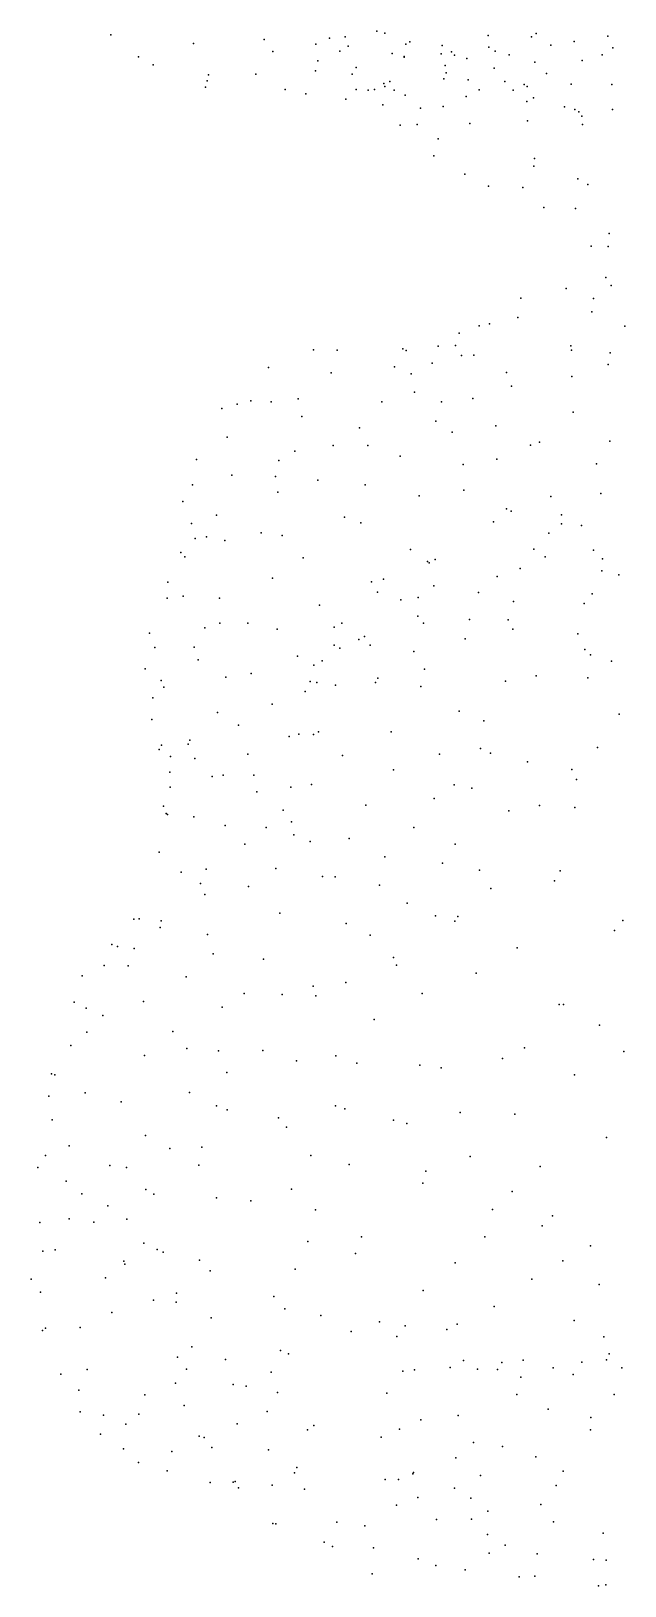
# Model space of a CAD drawing. Header units: metres. Extents: x -25 to 25, y -27.7 to 27.8.
# Drawn here: x 10.79 to 13.44, y -27.75 to -20.81 of the extents above; entities that cross this region are included whole.
import ezdxf

# ---------------------------------------------------------------- set-up
doc = ezdxf.new("R2010")
doc.units = ezdxf.units.M

msp = doc.modelspace()

# ---------------------------------------------------------------- linework, layer by layer
for p in [(11.1496, -20.8282, 0.6266), (11.5185, -20.8656, -0.0899), (11.8328, -20.8478, -5.551), (12.0631, -20.8699, -4.9562), (12.1242, -20.842, -0.9846), (12.1947, -20.8371, -4.7841), (12.3349, -20.8109, -3.7049), (12.3706, -20.8198, 1.107), (12.4653, -20.869, -4.3847), (12.482, -20.8595, -1.0832), (12.6263, -20.8752, -4.5558), (12.8326, -20.8308, -1.0396), (13.0248, -20.8368, -4.5547), (13.0459, -20.8222, -5.0932), (13.1111, -20.8738, -7.1697), (13.2152, -20.8568, 0.5234), (13.3651, -20.8332, -5.1433), (11.2721, -20.9251, 0.1621), (11.8722, -20.9023, -5.2936), (12.0721, -20.9442, -0.6946), (12.1709, -20.9009, -5.9285), (12.207, -20.8788, -6.4343), (12.4042, -20.9106, -3.946), (12.4569, -20.924, -4.1533), (12.4573, -20.9275, -4.874), (12.6225, -20.912, 0.9305), (12.6681, -20.9031, -4.9108), (12.6812, -20.918, -3.3608), (12.737, -20.9328, -7.0774), (12.835, -20.8832, -2.8998), (12.8639, -20.8997, -5.1684), (12.9258, -20.9165, 0.7342), (13.2514, -20.942, -2.5879), (13.3402, -20.9165, -4.1585), (13.3874, -20.8852, -0.8452), (11.338, -20.9607, 0.6451), (11.5849, -21.0064, 0.7388), (11.7954, -21.0036, 0.8198), (12.0622, -20.9886, -0.3581), (12.2254, -21.0028, -5.1422), (12.2436, -20.9737, -5.739), (12.6409, -20.9649, -4.2831), (12.6449, -20.9972, -0.8507), (12.8594, -20.9767, -0.7903), (13.0405, -20.9496, -4.2977), (13.0927, -21.0004, -0.6207), (11.5721, -21.0611, 0.4334), (11.5797, -21.0328, 0.1562), (11.9268, -21.0717, 0.6165), (12.2441, -21.072, -0.2088), (12.297, -21.074, -6.3034), (12.3252, -21.0708, -6.0794), (12.3666, -21.0452, -5.5791), (12.3706, -21.0581, -6.6618), (12.3931, -21.0354, -5.3455), (12.4126, -21.0742, -0.5184), (12.6344, -21.0234, 0.7441), (12.7426, -21.0285, -3.6194), (12.7917, -21.0731, -0.3944), (12.9062, -21.0361, -5.4356), (12.9428, -21.0743, -3.8429), (12.9923, -21.0487, 0.267), (13.0054, -21.0576, -0.2944), (13.2014, -21.0475, -0.151), (13.3828, -21.0497, -3.8946), (12.0191, -21.0902, 0.183), (12.1976, -21.1151, 0.509), (12.3623, -21.1402, 0.0301), (12.4619, -21.0972, -0.2663), (12.631, -21.1471, 0.1291), (12.7343, -21.1023, -0.1364), (13.0047, -21.1245, -3.2602), (13.0343, -21.1082, -3.0264), (13.173, -21.1491, -5.5324), (12.5301, -21.1546, 0.3296), (13.0075, -21.2108, -7.0288), (13.2191, -21.1608, -3.5997), (13.2362, -21.1703, -7.1557), (13.2497, -21.1904, -2.9229), (13.3861, -21.1605, -5.5396), (12.4396, -21.2306, -6.1978), (12.5153, -21.2276, -6.639), (12.6086, -21.2916, -5.8908), (12.7507, -21.2238, -5.6638), (13.2525, -21.2279, -3.3486), (12.5891, -21.3669, -6.4283), (13.0361, -21.4135, -6.875), (13.0385, -21.3789, -5.7567), (12.7274, -21.4492, -6.1261), (13.2316, -21.4702, -7.0346), (13.2765, -21.495, -5.9214), (12.834, -21.5031, -6.3689), (12.9865, -21.5089, -6.0279), (13.08, -21.598, -6.5061), (13.2219, -21.602, -6.1565), (13.2912, -21.7702, -6.6924), (13.3669, -21.7723, -7.1092), (13.372, -21.714, -6.2786), (13.3573, -21.9101, -3.3553), (13.1802, -21.9587, -3.2491), (13.3807, -21.945, -3.5625), (12.977, -22.0016, -3.3541), (13.3016, -22.0038, -2.9384), (12.8386, -22.117, -3.6738), (12.9648, -22.0889, -2.9867), (13.2936, -22.0627, -3.8582), (12.702, -22.1584, -3.3644), (12.7922, -22.1263, -3.1359), (13.4417, -22.127, -4.061), (12.0529, -22.2327, -4.5417), (12.1591, -22.2341, -4.1582), (12.4517, -22.2281, -4.1467), (12.4671, -22.2353, -4.5188), (12.6093, -22.216, -3.5896), (12.6861, -22.2127, -3.7995), (12.7133, -22.2579, -2.9664), (12.7681, -22.2559, -4.1983), (13.2003, -22.2152, -2.6736), (13.2032, -22.2343, -4.1439), (13.3763, -22.2457, -4.3952), (11.8524, -22.3122, -4.4055), (12.4147, -22.3082, -3.6287), (12.5822, -22.2927, -4.7066), (13.3667, -22.2978, -2.5698), (12.1313, -22.3354, -4.8887), (12.4883, -22.3396, -3.3468), (12.9141, -22.3345, -2.6647), (12.9361, -22.3948, -4.7979), (13.2053, -22.3512, -4.4599), (11.7734, -22.4601, -4.0226), (11.864, -22.4653, -4.9074), (11.9847, -22.4507, -3.7296), (12.3575, -22.4639, -5.1293), (12.5035, -22.4219, -3.0453), (12.6246, -22.4645, -2.7958), (12.7643, -22.4498, -5.0856), (11.6443, -22.4938, -4.4696), (11.7124, -22.4751, -4.721), (12.0008, -22.5303, -5.0912), (13.2107, -22.5101, -5.1), (12.259, -22.5813, -5.279), (12.5984, -22.5503, -5.3016), (12.6715, -22.5996, -2.6399), (12.8661, -22.5713, -5.2978), (11.6678, -22.6223, -3.8914), (12.1413, -22.6587, -5.4455), (12.2961, -22.6587, -5.6745), (13.0206, -22.6583, -2.4555), (13.0614, -22.6448, -5.4046), (13.3742, -22.6399, -5.3543), (11.5318, -22.7219, -4.1986), (11.8984, -22.7261, -3.5036), (11.9698, -22.685, -5.3061), (12.4396, -22.7063, -2.8959), (12.7198, -22.744, -5.7733), (12.8705, -22.7208, -5.6067), (13.3151, -22.7418, -5.5349), (11.6888, -22.7925, -5.0526), (11.8839, -22.7984, -5.6775), (12.0727, -22.8148, -3.3351), (11.5143, -22.8351, -4.6564), (11.8942, -22.868, -6.013), (12.2834, -22.8354, -6.1934), (12.5246, -22.8834, -6.2036), (12.7238, -22.8594, -6.0288), (13.1117, -22.8868, -2.4384), (13.334, -22.8729, -5.7283), (11.4703, -22.9093, -4.3961), (12.9137, -22.9417, -2.4844), (12.9346, -22.9527, -5.988), (11.5095, -23.0071, -4.0138), (11.6199, -22.9702, -5.3259), (12.1914, -22.9786, -3.2182), (12.2635, -23.0046, -6.3647), (12.8556, -23.0005, -8.0278), (13.1584, -23.0093, -5.953), (13.1591, -22.969, -7.6971), (13.2488, -23.017, -8.0091), (11.5257, -23.0737, -5.4923), (11.5759, -23.0672, -5.8361), (11.6581, -23.0832, -6.0353), (11.8195, -23.0494, -6.1803), (11.9131, -23.0602, -3.3934), (13.1027, -23.0505, -7.43), (11.4617, -23.1366, -4.4177), (11.4795, -23.1567, -5.0633), (12.0069, -23.1605, -6.4089), (12.485, -23.1236, -7.8508), (13.0352, -23.1222, -2.5096), (13.0865, -23.1562, -8.3157), (13.3018, -23.1259, -8.2138), (12.5608, -23.177, -2.8439), (12.5685, -23.183, -6.4427), (12.5958, -23.1674, -8.1878), (12.9741, -23.2085, -6.2482), (13.3389, -23.2188, -6.0906), (13.3419, -23.1646, -2.5067), (11.4042, -23.2685, -5.7456), (11.8708, -23.2506, -3.4724), (12.3122, -23.2682, -7.775), (12.3651, -23.2559, -8.0054), (12.5897, -23.2849, -7.1968), (12.8715, -23.2438, -7.1638), (13.4142, -23.2365, -7.3064), (11.4, -23.3404, -4.9807), (11.4718, -23.3315, -4.5173), (11.6347, -23.3397, -6.2746), (12.08, -23.3712, -3.3995), (12.3384, -23.3131, -6.5706), (12.4419, -23.3485, -8.2424), (12.5192, -23.3373, -3.0313), (12.7885, -23.3157, -8.455), (12.9457, -23.3556, -6.4481), (13.2603, -23.3638, -6.2625), (13.2953, -23.3214, -8.4279), (12.5188, -23.42, -7.04), (12.7495, -23.4349, -6.8842), (12.9216, -23.4372, -8.5714), (11.3212, -23.496, -5.7374), (11.5682, -23.4728, -4.2026), (11.6349, -23.4523, -3.9959), (11.7601, -23.4523, -3.7567), (11.8911, -23.4781, -6.5953), (12.1452, -23.4698, -6.7076), (12.1801, -23.4513, -7.7443), (12.2802, -23.5111, -7.0432), (12.5443, -23.4517, -8.4296), (12.9417, -23.4788, -6.7677), (13.2319, -23.4998, -8.5957), (11.3451, -23.5612, -5.0351), (11.5216, -23.5586, -4.4456), (12.146, -23.5496, -7.4162), (12.17, -23.5641, -7.9803), (12.2554, -23.5249, -8.1688), (12.3056, -23.5507, -3.403), (12.5003, -23.5781, -3.2701), (12.7289, -23.5215, -3.0001), (13.2631, -23.5696, -2.7987), (11.5386, -23.6156, -6.3244), (11.9823, -23.5984, -6.846), (12.055, -23.6398, -7.1132), (12.0925, -23.6204, -3.6307), (13.2888, -23.593, -6.6167), (13.3813, -23.6208, -6.8133), (11.3028, -23.6551, -5.3621), (11.3733, -23.7073, -6.0966), (11.6619, -23.6927, -6.592), (11.775, -23.6765, -4.0788), (12.0382, -23.7123, -7.5066), (12.0682, -23.7162, -7.8204), (12.329, -23.717, -3.5754), (12.3407, -23.6972, -8.4328), (12.5477, -23.6572, -8.5747), (12.9089, -23.7111, -3.0368), (13.0458, -23.6869, -8.7252), (13.276, -23.6959, -8.7077), (11.3371, -23.7848, -5.1563), (11.3862, -23.737, -4.8949), (12.0158, -23.7565, -3.9041), (12.1516, -23.7291, -8.1367), (12.5314, -23.7348, -3.411), (11.6245, -23.8501, -4.4549), (11.8688, -23.813, -7.0756), (12.7034, -23.8447, -8.749), (13.4158, -23.8577, -8.7919), (11.3315, -23.8822, -5.8562), (11.7192, -23.9074, -6.9366), (12.8127, -23.8871, -3.2887), (11.3757, -23.9955, -6.029), (11.4944, -23.9922, -4.91), (11.5018, -23.9744, -6.5262), (11.9452, -23.9573, -7.4824), (11.987, -23.9478, -7.7166), (12.0533, -23.9479, -4.1183), (12.0757, -23.936, -8.2063), (12.3989, -23.9361, -3.8763), (11.3642, -24.0155, -5.6942), (11.4149, -24.0465, -5.3267), (11.5235, -24.0555, -6.7198), (11.7598, -24.0356, -7.1333), (12.182, -24.0426, -8.5094), (12.6143, -24.0365, -3.8518), (12.798, -24.0114, -3.4861), (12.8419, -24.0321, -8.85), (13.3198, -24.0061, -3.0848), (11.412, -24.117, -6.309), (11.6505, -24.13, -4.764), (11.7878, -24.1305, -4.5586), (12.4104, -24.1064, -4.1244), (13.007, -24.0701, -3.3265), (13.2047, -24.1051, -8.9257), (11.4135, -24.1837, -5.8503), (11.6018, -24.136, -6.9786), (11.8008, -24.2043, -7.3475), (11.9524, -24.1834, -7.7053), (12.0438, -24.171, -8.3581), (12.6797, -24.1734, -8.8552), (12.7587, -24.1885, -3.9283), (13.2261, -24.1486, -3.2662), (11.385, -24.2687, -6.4713), (12.2871, -24.2634, -4.344), (12.591, -24.2345, -4.1339), (13.0607, -24.2648, -3.6482), (13.2181, -24.2738, -3.5079), (11.3958, -24.3013, -6.1976), (11.4022, -24.3048, -6.7124), (11.5196, -24.3158, -5.6212), (11.9172, -24.2855, -4.6886), (11.9557, -24.3385, -7.8604), (12.9243, -24.2895, -3.8373), (11.6588, -24.3551, -7.223), (11.8426, -24.3641, -5.004), (11.9656, -24.3961, -8.1377), (12.2128, -24.412, -4.6146), (12.5011, -24.3638, -4.3075), (11.3656, -24.4731, -6.3323), (11.7464, -24.4376, -5.2793), (12.038, -24.4258, -4.8543), (12.685, -24.4377, -4.1309), (11.575, -24.5489, -7.3149), (11.8849, -24.546, -7.9492), (12.3711, -24.4949, -8.7749), (12.6284, -24.522, -8.8753), (11.463, -24.5625, -7.1285), (11.5491, -24.6133, -5.7735), (12.0933, -24.5823, -5.0608), (12.1503, -24.5836, -8.5617), (12.3469, -24.6204, -4.8141), (12.7929, -24.5531, -3.9692), (13.128, -24.601, -3.6913), (13.1525, -24.5563, -8.9936), (11.5679, -24.6629, -7.7002), (11.7634, -24.6264, -5.4415), (12.8433, -24.6353, -8.9393), (11.9031, -24.7455, -8.2959), (12.4706, -24.7009, -8.7806), (12.5969, -24.7572, -4.0731), (11.2516, -24.7722, -7.214), (11.2752, -24.7711, -7.4274), (11.369, -24.8092, -7.8177), (11.3744, -24.7796, -6.2209), (12.1989, -24.7919, -5.0352), (12.6829, -24.7817, -8.851), (12.6972, -24.761, -3.883), (13.3953, -24.8226, -8.9424), (13.4328, -24.7785, -3.5439), (11.1545, -24.8853, -6.9896), (11.1785, -24.8943, -7.5984), (11.5806, -24.8414, -5.7942), (12.3055, -24.843, -4.8324), (11.2539, -24.9027, -6.4721), (11.6059, -24.9262, -8.2964), (11.8307, -24.9505, -5.5106), (12.4097, -24.9437, -8.6638), (12.9606, -24.8995, -8.8932), (11.0211, -25.0257, -7.2463), (11.1192, -24.9788, -6.7666), (11.2267, -24.9809, -7.8954), (11.486, -25.0302, -5.8676), (12.4238, -24.9776, -4.1579), (12.7783, -25.0133, -3.6444), (11.7436, -25.104, -8.5222), (12.052, -25.0706, -4.9523), (12.198, -25.0549, -4.6397), (12.5373, -25.1042, -3.8426), (10.9855, -25.1424, -7.5288), (10.9862, -25.1422, -6.851), (11.0398, -25.1698, -6.5404), (11.2949, -25.1399, -8.167), (11.6457, -25.165, -5.585), (11.9141, -25.1085, -5.2284), (12.0642, -25.1137, -8.5832), (13.1488, -25.1528, -3.4974), (13.1685, -25.1529, -8.8255), (11.1142, -25.2022, -7.9054), (12.3231, -25.2201, -4.1772), (13.3291, -25.2452, -3.4375), (11.0422, -25.2757, -6.2766), (11.426, -25.2731, -8.3813), (10.9705, -25.3357, -7.6446), (11.2991, -25.3803, -5.7358), (11.4877, -25.3486, -5.5487), (11.6296, -25.3592, -5.3523), (11.8277, -25.3575, -4.9), (12.1527, -25.3813, -4.3345), (12.9941, -25.3455, -8.7934), (13.4364, -25.3631, -8.8546), (11.9771, -25.4045, -8.6873), (12.246, -25.4149, -8.6972), (12.5276, -25.4236, -3.797), (12.6217, -25.4358, -8.7241), (12.8961, -25.3932, -3.542), (10.8852, -25.4626, -6.9436), (10.9, -25.4673, -7.3705), (11.6665, -25.4558, -5.1473), (13.2177, -25.4672, -8.8955), (10.8733, -25.562, -6.7387), (11.0347, -25.5463, -5.9994), (11.1952, -25.5875, -5.7044), (11.5, -25.5455, -5.3157), (11.6204, -25.6045, -8.6116), (11.6685, -25.6226, -4.9284), (11.8965, -25.659, -8.7487), (12.1509, -25.6051, -8.7741), (12.1934, -25.6179, -4.1686), (12.7073, -25.6342, -3.6376), (12.951, -25.6427, -8.9599), (10.8874, -25.6678, -7.0746), (11.9327, -25.6997, -4.5125), (12.4098, -25.6693, -8.8003), (12.4691, -25.6834, -3.8342), (10.9641, -25.7839, -7.4241), (11.3037, -25.7378, -8.318), (11.4127, -25.7958, -5.2059), (11.5556, -25.7898, -4.9892), (13.3591, -25.7465, -3.4309), (10.8576, -25.827, -6.3587), (12.0413, -25.8262, -4.343), (12.2117, -25.8666, -8.8383), (12.7523, -25.8305, -8.9925), (10.8241, -25.8807, -6.6171), (11.1444, -25.8714, -5.6282), (11.2189, -25.8805, -8.1433), (11.5421, -25.8703, -8.5921), (12.5547, -25.8964, -3.7444), (13.0636, -25.8762, -3.5159), (10.9497, -25.9414, -5.9932), (11.0196, -25.9981, -7.4174), (11.305, -25.9788, -5.3345), (11.3405, -25.9983, -8.3438), (11.955, -25.9763, -8.8202), (12.5412, -25.9493, -8.9281), (12.9389, -25.9867, -9.1242), (11.1353, -26.0511, -7.6892), (11.6207, -26.016, -4.842), (11.7737, -26.0285, -4.6738), (12.0626, -26.0696, -4.3784), (12.8507, -26.0681, -3.5969), (10.8328, -26.1255, -6.3675), (10.9642, -26.1095, -7.2455), (11.0733, -26.1235, -5.7718), (11.2209, -26.1104, -5.477), (13.0726, -26.1396, -9.1785), (13.1191, -26.0954, -3.5547), (12.0286, -26.2099, -8.8414), (12.2665, -26.1896, -8.8814), (12.8175, -26.1888, -9.0706), (10.8462, -26.2528, -6.9801), (10.9014, -26.2474, -6.1381), (11.2967, -26.2172, -8.1083), (11.3564, -26.2458, -5.2308), (11.3832, -26.2582, -8.3443), (12.2406, -26.2636, -4.1906), (13.288, -26.2297, -9.2104), (11.2078, -26.2974, -7.5985), (11.2124, -26.3113, -5.5725), (11.5442, -26.2932, -8.5469), (11.5931, -26.3412, -4.9396), (11.9714, -26.3336, -4.6112), (12.6856, -26.3057, -3.7739), (13.1652, -26.2961, -3.6468), (10.7939, -26.3786, -6.7535), (11.1249, -26.3728, -5.7725), (13.0272, -26.3781, -9.0923), (13.3276, -26.4021, -3.7363), (10.8364, -26.4355, -6.4425), (11.3396, -26.4724, -7.9971), (11.4412, -26.4805, -8.3152), (11.4419, -26.4404, -5.2199), (11.8763, -26.4556, -8.7598), (12.5428, -26.4288, -3.9544), (11.1532, -26.5273, -7.4119), (11.5971, -26.5507, -5.1031), (11.9256, -26.5104, -4.7321), (12.0852, -26.54, -8.8042), (12.8593, -26.5001, -3.8389), (13.2154, -26.562, -9.0286), (10.845, -26.6066, -6.63), (10.8585, -26.5971, -6.8707), (11.012, -26.5941, -6.1359), (12.2211, -26.6123, -4.691), (12.347, -26.5686, -8.8371), (12.4616, -26.5863, -4.3706), (12.6479, -26.6034, -8.8953), (12.6935, -26.5789, -4.0099), (11.5102, -26.68, -5.4784), (11.9066, -26.6956, -8.6818), (12.4247, -26.6343, -4.6265), (13.3481, -26.6355, -4.0399), (11.447, -26.7263, -8.0841), (11.661, -26.7366, -5.2945), (11.9423, -26.7105, -4.9257), (12.7213, -26.7412, -4.3801), (12.8932, -26.75, -4.9206), (12.9885, -26.7394, -4.124), (13.2494, -26.7485, -8.8968), (13.3604, -26.7375, -4.2391), (13.3709, -26.7119, -5.2617), (10.9258, -26.8014, -6.505), (11.0441, -26.7814, -6.2536), (11.4867, -26.7802, -5.7338), (11.8641, -26.7924, -5.1386), (12.4511, -26.7891, -4.9953), (12.5032, -26.7821, -8.785), (12.6628, -26.7724, -5.0519), (12.7847, -26.78, -8.846), (12.8732, -26.7809, -4.6984), (12.9775, -26.8149, -4.3458), (13.1222, -26.7737, -5.2299), (13.2111, -26.8031, -4.7463), (13.4281, -26.774, -4.4479), (11.0065, -26.8737, -7.0157), (11.3015, -26.8939, -7.3343), (11.4381, -26.8421, -7.6591), (11.6945, -26.8486, -5.5932), (11.7526, -26.8549, -8.4835), (11.893, -26.8838, -5.4095), (12.3797, -26.8871, -5.2178), (12.9596, -26.8922, -8.8037), (13.3938, -26.892, -5.4601), (11.0127, -26.9706, -6.8157), (11.4759, -26.9417, -6.0369), (11.8462, -26.9685, -5.8016), (13.099, -26.9579, -5.3683), (11.1172, -26.9845, -6.4012), (11.2168, -27.0248, -7.0976), (11.2745, -26.9801, -6.2155), (11.7133, -27.0233, -8.3003), (12.0544, -27.031, -5.7429), (12.4364, -27.0479, -8.6019), (12.5314, -27.0051, -5.3829), (12.6983, -26.987, -8.6935), (13.2891, -26.9951, -8.6437), (11.1037, -27.0693, -6.6314), (11.5438, -27.0782, -7.5649), (11.5654, -27.0838, -6.2023), (12.0259, -27.0507, -8.5122), (12.3549, -27.0823, -5.601), (12.7673, -27.1074, -5.4811), (13.2882, -27.0502, -5.5524), (11.2064, -27.1349, -6.882), (11.4207, -27.1464, -7.1339), (11.5991, -27.1289, -7.8917), (11.8525, -27.1399, -6.2637), (12.6878, -27.1751, -8.5259), (12.896, -27.1243, -8.5849), (13.0453, -27.1711, -5.5734), (11.2728, -27.1959, -6.6311), (11.4008, -27.2334, -6.8562), (11.9679, -27.2417, -6.4749), (11.9787, -27.2176, -8.3196), (12.4965, -27.2471, -5.8423), (12.4991, -27.2407, -8.4435), (12.7982, -27.2543, -5.6919), (13.1665, -27.2351, -8.3416), (11.5927, -27.2856, -6.7453), (11.6949, -27.2839, -7.5018), (11.7031, -27.2813, -7.7574), (11.7184, -27.3083, -7.2887), (11.8684, -27.2968, -8.118), (12.0131, -27.3152, -6.7656), (12.3724, -27.2725, -6.469), (12.4326, -27.2717, -6.2209), (12.6826, -27.31, -6.0388), (13.1354, -27.2982, -5.9667), (12.4227, -27.3864, -8.2771), (12.5181, -27.3526, -6.6227), (12.7549, -27.3554, -6.3578), (13.0666, -27.3834, -6.2015), (12.1576, -27.4627, -8.0938), (12.6012, -27.4495, -8.1761), (12.7577, -27.4486, -6.5793), (12.8311, -27.4132, -8.1646), (13.1228, -27.4604, -7.8602), (11.8717, -27.4675, -7.4596), (11.8852, -27.4698, -7.6838), (12.2827, -27.4789, -6.9087), (12.8292, -27.5169, -7.9083), (13.345, -27.5108, -7.6645), (12.1002, -27.5516, -7.8508), (12.1373, -27.5711, -7.1172), (12.3201, -27.576, -7.9348), (12.836, -27.6007, -6.7957), (12.9071, -27.5646, -7.714), (12.5202, -27.6255, -7.0918), (12.5992, -27.6552, -7.7203), (13.0505, -27.6038, -7.5433), (13.3014, -27.6287, -6.5092), (13.3588, -27.6312, -7.4646), (12.3144, -27.6932, -7.5409), (12.7289, -27.6743, -7.2026), (12.9708, -27.7062, -7.1864), (13.0398, -27.7032, -6.8096), (13.3561, -27.7417, -7.1675), (13.3241, -27.7464, -6.8212)]:
    msp.add_point(p)

doc.saveas('drawing.dxf')
